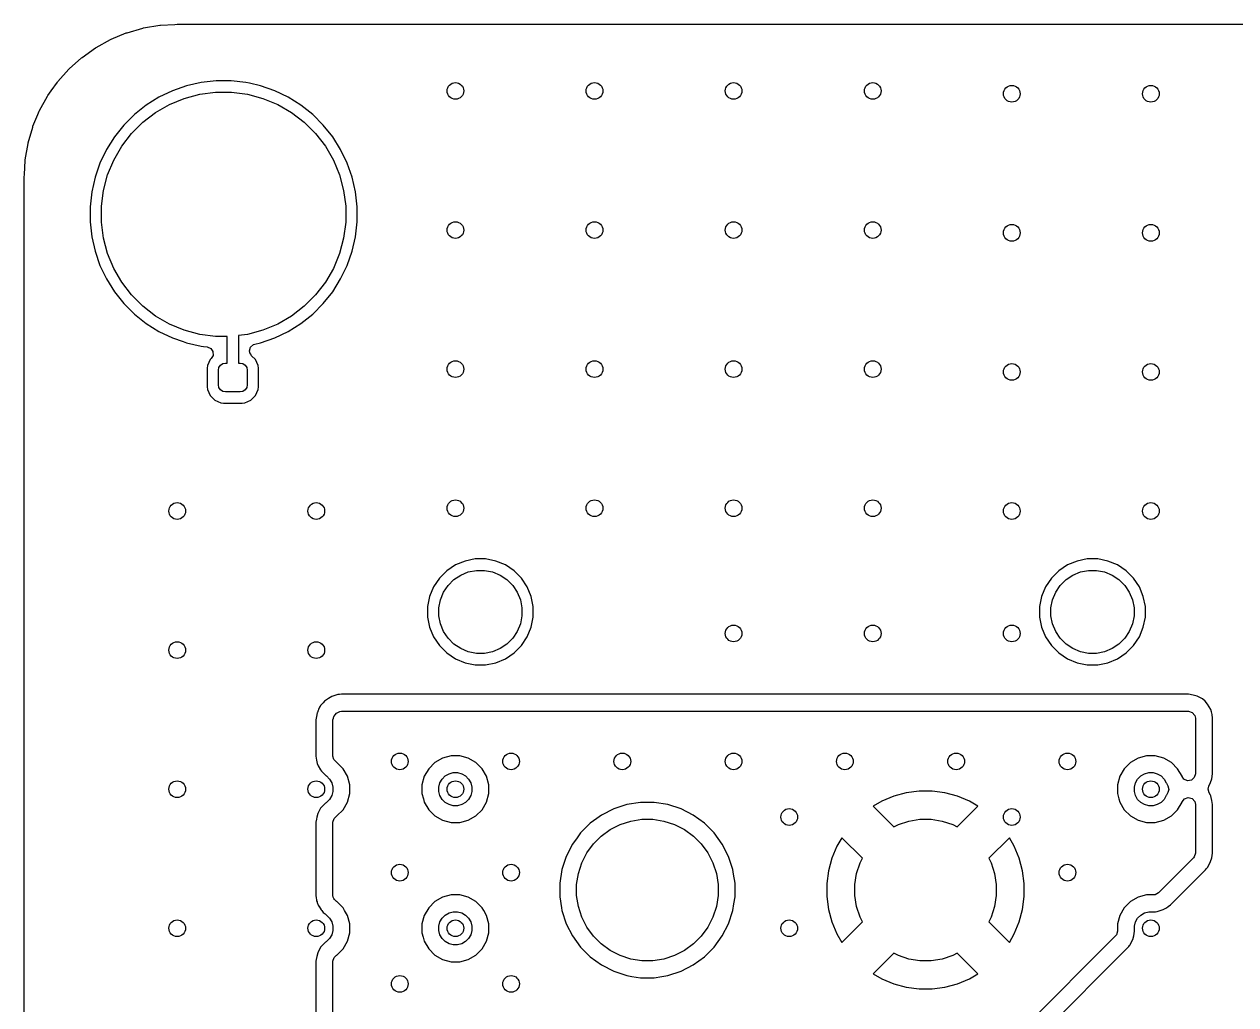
# Model space of a CAD drawing. Extents: x 2.65 to 6.49, y -4.64 to -1.62.
# Drawn here: x 2.648 to 3.505, y -2.318 to -1.624 of the extents above; entities that cross this region are included whole.
import ezdxf

# ---------------------------------------------------------------- set-up
doc = ezdxf.new("R2010")
doc.units = 0
doc.header["$MEASUREMENT"] = 0
doc.layers.add('BLACK', color=7, linetype='CONTINUOUS')

msp = doc.modelspace()

# ---------------------------------------------------------------- linework, layer by layer
at = {"layer": 'BLACK', "linetype": 'CONTINUOUS'}
for p, q in [((2.72042, -1.63003), (2.73155, -1.62683)), ((2.73155, -1.62683), (2.73209, -1.6267)), ((2.73209, -1.6267), (2.74352, -1.62476)), ((2.74352, -1.62476), (2.74406, -1.6247)), ((2.74406, -1.6247), (2.75431, -1.62412)), ((2.75431, -1.62412), (2.75577, -1.62404)), ((2.75577, -1.62404), (2.75604, -1.62404)), ((2.75604, -1.62404), (2.75764, -1.62404)), ((2.75764, -1.62404), (6.37621, -1.62404)), ((2.69855, -1.64049), (2.7087, -1.63489)), ((2.7087, -1.63489), (2.70919, -1.63465)), ((2.70919, -1.63465), (2.7199, -1.63021)), ((2.7199, -1.63021), (2.72042, -1.63003)), ((2.68864, -1.64749), (2.69809, -1.64079)), ((2.69809, -1.64079), (2.69855, -1.64049)), ((2.67957, -1.65556), (2.68821, -1.64783)), ((2.68821, -1.64783), (2.68864, -1.64749)), ((2.67146, -1.66459), (2.67918, -1.65594)), ((2.67918, -1.65594), (2.67957, -1.65556)), ((2.66441, -1.67447), (2.66681, -1.67108)), ((2.66681, -1.67108), (2.67112, -1.66502)), ((2.67112, -1.66502), (2.67146, -1.66459)), ((2.75249, -1.67108), (2.74292, -1.67569)), ((2.76251, -1.66758), (2.75249, -1.67108)), ((2.77286, -1.66521), (2.76251, -1.66758)), ((2.76251, -1.66758), (2.76251, -1.66758)), ((2.7834, -1.66402), (2.77286, -1.66521)), ((2.77286, -1.66521), (2.77286, -1.66521)), ((2.79402, -1.66402), (2.7834, -1.66402)), ((2.7834, -1.66402), (2.7834, -1.66402)), ((2.80457, -1.66521), (2.79402, -1.66402)), ((2.79402, -1.66402), (2.79402, -1.66402)), ((2.80715, -1.6658), (2.80457, -1.66521)), ((2.80457, -1.66521), (2.80457, -1.66521)), ((2.80457, -1.66521), (2.80457, -1.66521)), ((2.81492, -1.66758), (2.80715, -1.6658)), ((2.82494, -1.67108), (2.81492, -1.66758)), ((2.81492, -1.66758), (2.81492, -1.66758)), ((2.8345, -1.67569), (2.82494, -1.67108)), ((2.65851, -1.68508), (2.66412, -1.67493)), ((2.66412, -1.67493), (2.66441, -1.67447)), ((2.74292, -1.67569), (2.73394, -1.68133)), ((2.7504, -1.68085), (2.76087, -1.67651)), ((2.76087, -1.67651), (2.77181, -1.67358)), ((2.77181, -1.67358), (2.78305, -1.6721)), ((2.78305, -1.6721), (2.79438, -1.6721)), ((2.79438, -1.6721), (2.80561, -1.67358)), ((2.80561, -1.67358), (2.81655, -1.67651)), ((2.81655, -1.67651), (2.82702, -1.68085)), ((2.84349, -1.68133), (2.8345, -1.67569)), ((2.8345, -1.67569), (2.8345, -1.67569)), ((2.65384, -1.69628), (2.65729, -1.68795)), ((2.65729, -1.68795), (2.65827, -1.68557)), ((2.65827, -1.68557), (2.65851, -1.68508)), ((2.72564, -1.68795), (2.71813, -1.69546)), ((2.73394, -1.68133), (2.72564, -1.68795)), ((2.7316, -1.69341), (2.74059, -1.68652)), ((2.74059, -1.68652), (2.7504, -1.68085)), ((2.82702, -1.68085), (2.83683, -1.68652)), ((2.83683, -1.68652), (2.84582, -1.69341)), ((2.85179, -1.68795), (2.84349, -1.68133)), ((2.85929, -1.69546), (2.85179, -1.68795)), ((2.65045, -1.70793), (2.65366, -1.69679)), ((2.65366, -1.69679), (2.65384, -1.69628)), ((2.71813, -1.69546), (2.71151, -1.70376)), ((2.72359, -1.70142), (2.7316, -1.69341)), ((2.84582, -1.69341), (2.85383, -1.70142)), ((2.86591, -1.70376), (2.85929, -1.69546)), ((2.71151, -1.70376), (2.70587, -1.71275)), ((2.71669, -1.71041), (2.72359, -1.70142)), ((2.85383, -1.70142), (2.86073, -1.71041)), ((2.87156, -1.71275), (2.86591, -1.70376)), ((2.64838, -1.71989), (2.65033, -1.70847)), ((2.65033, -1.70847), (2.65045, -1.70793)), ((2.70587, -1.71275), (2.70126, -1.72231)), ((2.71103, -1.72022), (2.71669, -1.71041)), ((2.86073, -1.71041), (2.86639, -1.72022)), ((2.87616, -1.72231), (2.87156, -1.71275)), ((2.64777, -1.73032), (2.64832, -1.72044)), ((2.64832, -1.72044), (2.64838, -1.71989)), ((2.70126, -1.72231), (2.69775, -1.73233)), ((2.70669, -1.73069), (2.71103, -1.72022)), ((2.86639, -1.72022), (2.87073, -1.73069)), ((2.87967, -1.73233), (2.87616, -1.72231)), ((2.64767, -1.73215), (2.64777, -1.73032)), ((2.70376, -1.74163), (2.70669, -1.73069)), ((2.87073, -1.73069), (2.87366, -1.74163)), ((2.64766, -1.73242), (2.64767, -1.73215)), ((2.64766, -1.75322), (2.64766, -1.73242)), ((2.69775, -1.73233), (2.69539, -1.74268)), ((2.69775, -1.73233), (2.69775, -1.73233)), ((2.88203, -1.74268), (2.87967, -1.73233)), ((2.69539, -1.74268), (2.6942, -1.75322)), ((2.69539, -1.74268), (2.69539, -1.74268)), ((2.70228, -1.75287), (2.70376, -1.74163)), ((2.87366, -1.74163), (2.87514, -1.75287)), ((2.88322, -1.75322), (2.88203, -1.74268)), ((2.64766, -1.94489), (2.64766, -1.75322)), ((2.6942, -1.75322), (2.6942, -1.76384)), ((2.70228, -1.7642), (2.70228, -1.75287)), ((2.87514, -1.75287), (2.87514, -1.7642)), ((2.88322, -1.75323), (2.88322, -1.75322)), ((2.88322, -1.76384), (2.88322, -1.75323)), ((2.6942, -1.76384), (2.69539, -1.77439)), ((2.70376, -1.77543), (2.70228, -1.7642)), ((2.87514, -1.7642), (2.87366, -1.77543)), ((2.88203, -1.77439), (2.88322, -1.76384)), ((2.69539, -1.77439), (2.69539, -1.77439)), ((2.69539, -1.77439), (2.69775, -1.78474)), ((2.87967, -1.78474), (2.88203, -1.77439)), ((2.70669, -1.78637), (2.70376, -1.77543)), ((2.87366, -1.77543), (2.87073, -1.78637)), ((2.69775, -1.78474), (2.69775, -1.78474)), ((2.69775, -1.78474), (2.70126, -1.79476)), ((2.71103, -1.79684), (2.70669, -1.78637)), ((2.87073, -1.78637), (2.86639, -1.79684)), ((2.87616, -1.79476), (2.87967, -1.78474)), ((2.70126, -1.79476), (2.70587, -1.80432)), ((2.71669, -1.80665), (2.71103, -1.79684)), ((2.86639, -1.79684), (2.86073, -1.80665)), ((2.87156, -1.80432), (2.87616, -1.79476)), ((2.70587, -1.80432), (2.70587, -1.80432)), ((2.70587, -1.80432), (2.71151, -1.81331)), ((2.72359, -1.81564), (2.71669, -1.80665)), ((2.86073, -1.80665), (2.85383, -1.81564)), ((2.86591, -1.81331), (2.87156, -1.80432)), ((2.71151, -1.81331), (2.71813, -1.82161)), ((2.7316, -1.82365), (2.72359, -1.81564)), ((2.85383, -1.81564), (2.84582, -1.82365)), ((2.85929, -1.82161), (2.86591, -1.81331)), ((2.71813, -1.82161), (2.72564, -1.82911)), ((2.74059, -1.83055), (2.7316, -1.82365)), ((2.84582, -1.82365), (2.83683, -1.83055)), ((2.85179, -1.82911), (2.85929, -1.82161)), ((2.72564, -1.82911), (2.73394, -1.83573)), ((2.7504, -1.83621), (2.74059, -1.83055)), ((2.83683, -1.83055), (2.82702, -1.83621)), ((2.84349, -1.83573), (2.85179, -1.82911)), ((2.73394, -1.83573), (2.74292, -1.84138)), ((2.74292, -1.84138), (2.75249, -1.84598)), ((2.76087, -1.84055), (2.7504, -1.83621)), ((2.77181, -1.84348), (2.76087, -1.84055)), ((2.81655, -1.84055), (2.80561, -1.84348)), ((2.82702, -1.83621), (2.81655, -1.84055)), ((2.82494, -1.84598), (2.8345, -1.84138)), ((2.8345, -1.84138), (2.84349, -1.83573)), ((2.75249, -1.84598), (2.76001, -1.84862)), ((2.76001, -1.84862), (2.76251, -1.84949)), ((2.76251, -1.84949), (2.76251, -1.84949)), ((2.76251, -1.84949), (2.76251, -1.84949)), ((2.76251, -1.84949), (2.76251, -1.84949)), ((2.76251, -1.84949), (2.77286, -1.85185)), ((2.78305, -1.84496), (2.77181, -1.84348)), ((2.79134, -1.84496), (2.78305, -1.84496)), ((2.79134, -1.86378), (2.79134, -1.84496)), ((2.80561, -1.84348), (2.79921, -1.84432)), ((2.79921, -1.84432), (2.79921, -1.86378)), ((2.80788, -1.85253), (2.80996, -1.85072)), ((2.80996, -1.85072), (2.8109, -1.85041)), ((2.8109, -1.85041), (2.81492, -1.84949)), ((2.81492, -1.84949), (2.82494, -1.84598)), ((2.77286, -1.85185), (2.77456, -1.85204)), ((2.77456, -1.85204), (2.77711, -1.85233)), ((2.77711, -1.85233), (2.77965, -1.8534)), ((2.77965, -1.8534), (2.78121, -1.85566)), ((2.78129, -1.85841), (2.78002, -1.86063)), ((2.78121, -1.85566), (2.78129, -1.85841)), ((2.80711, -1.85517), (2.80788, -1.85253)), ((2.80711, -1.85519), (2.80711, -1.85517)), ((2.80722, -1.85622), (2.80711, -1.85519)), ((2.80727, -1.85632), (2.80722, -1.85622)), ((2.8073, -1.85656), (2.80727, -1.85632)), ((2.80796, -1.85758), (2.8073, -1.85656)), ((2.80854, -1.85864), (2.80796, -1.85758)), ((2.81122, -1.86132), (2.80854, -1.85864)), ((2.7774, -1.86548), (2.77715, -1.86737)), ((2.77715, -1.86737), (2.77715, -1.88066)), ((2.77933, -1.86132), (2.7774, -1.86548)), ((2.7774, -1.86548), (2.7774, -1.86548)), ((2.78002, -1.86063), (2.77933, -1.86132)), ((2.78504, -1.8689), (2.78543, -1.86694)), ((2.78543, -1.86694), (2.78654, -1.86528)), ((2.78654, -1.86528), (2.7882, -1.86417)), ((2.7882, -1.86417), (2.79016, -1.86378)), ((2.79016, -1.86378), (2.79134, -1.86378)), ((2.79921, -1.86378), (2.80039, -1.86378)), ((2.80039, -1.86378), (2.80235, -1.86417)), ((2.80235, -1.86417), (2.80401, -1.86528)), ((2.80401, -1.86528), (2.80512, -1.86694)), ((2.80512, -1.86694), (2.80551, -1.8689)), ((2.81316, -1.86548), (2.81122, -1.86132)), ((2.81341, -1.86737), (2.81316, -1.86548)), ((2.81341, -1.88066), (2.81341, -1.86737)), ((2.78504, -1.87913), (2.78504, -1.8689)), ((2.80551, -1.8689), (2.80551, -1.87913)), ((2.77715, -1.88066), (2.7774, -1.88255)), ((2.7774, -1.88255), (2.7774, -1.88255)), ((2.7774, -1.88255), (2.77933, -1.88671)), ((2.78543, -1.88109), (2.78504, -1.87913)), ((2.78654, -1.88275), (2.78543, -1.88109)), ((2.7882, -1.88386), (2.78654, -1.88275)), ((2.79016, -1.88425), (2.7882, -1.88386)), ((2.80039, -1.88425), (2.79016, -1.88425)), ((2.80235, -1.88386), (2.80039, -1.88425)), ((2.80401, -1.88275), (2.80235, -1.88386)), ((2.80512, -1.88109), (2.80401, -1.88275)), ((2.80551, -1.87913), (2.80512, -1.88109)), ((2.81122, -1.88671), (2.81316, -1.88255)), ((2.81316, -1.88255), (2.81341, -1.88066)), ((2.77933, -1.88671), (2.78258, -1.88996)), ((2.78258, -1.88996), (2.78674, -1.8919)), ((2.78674, -1.8919), (2.78674, -1.8919)), ((2.78674, -1.8919), (2.78863, -1.89215)), ((2.78863, -1.89215), (2.78863, -1.89215)), ((2.78863, -1.89215), (2.80192, -1.89215)), ((2.80192, -1.89215), (2.80381, -1.8919)), ((2.80381, -1.8919), (2.80797, -1.88996)), ((2.80797, -1.88996), (2.81122, -1.88671)), ((2.64766, -2.03618), (2.64766, -1.94489)), ((2.95956, -2.00388), (2.95275, -2.0067)), ((2.96679, -2.00244), (2.95956, -2.00388)), ((2.95956, -2.00388), (2.95956, -2.00388)), ((2.97416, -2.00244), (2.96679, -2.00244)), ((2.96679, -2.00244), (2.96679, -2.00244)), ((2.98139, -2.00388), (2.97416, -2.00244)), ((2.97416, -2.00244), (2.97416, -2.00244)), ((2.9882, -2.0067), (2.98139, -2.00388)), ((2.98139, -2.00388), (2.98139, -2.00388)), ((3.39263, -2.00388), (3.38582, -2.0067)), ((3.39986, -2.00244), (3.39263, -2.00388)), ((3.39263, -2.00388), (3.39263, -2.00388)), ((3.40723, -2.00244), (3.39986, -2.00244)), ((3.39986, -2.00244), (3.39986, -2.00244)), ((3.41446, -2.00388), (3.40723, -2.00244)), ((3.40723, -2.00244), (3.40723, -2.00244)), ((3.42127, -2.0067), (3.41446, -2.00388)), ((3.41446, -2.00388), (3.41446, -2.00388)), ((2.94662, -2.0108), (2.94141, -2.01601)), ((2.95275, -2.0067), (2.94662, -2.0108)), ((2.94662, -2.0108), (2.94662, -2.0108)), ((2.95174, -2.01704), (2.95655, -2.01382)), ((2.95275, -2.0067), (2.95275, -2.0067)), ((2.95655, -2.01382), (2.9619, -2.01161)), ((2.9619, -2.01161), (2.96758, -2.01048)), ((2.96758, -2.01048), (2.97337, -2.01048)), ((2.97337, -2.01048), (2.97904, -2.01161)), ((2.97904, -2.01161), (2.98439, -2.01382)), ((2.98439, -2.01382), (2.9892, -2.01704)), ((2.99433, -2.0108), (2.9882, -2.0067)), ((2.9882, -2.0067), (2.9882, -2.0067)), ((2.99954, -2.01601), (2.99433, -2.0108)), ((2.99433, -2.0108), (2.99433, -2.0108)), ((3.37969, -2.0108), (3.37448, -2.01601)), ((3.38582, -2.0067), (3.37969, -2.0108)), ((3.37969, -2.0108), (3.37969, -2.0108)), ((3.38481, -2.01704), (3.38962, -2.01382)), ((3.38582, -2.0067), (3.38582, -2.0067)), ((3.38962, -2.01382), (3.39497, -2.01161)), ((3.39497, -2.01161), (3.40065, -2.01048)), ((3.40065, -2.01048), (3.40644, -2.01048)), ((3.40644, -2.01048), (3.41211, -2.01161)), ((3.41211, -2.01161), (3.41746, -2.01382)), ((3.41746, -2.01382), (3.42228, -2.01704)), ((3.4274, -2.0108), (3.42127, -2.0067)), ((3.42127, -2.0067), (3.42127, -2.0067)), ((3.43261, -2.01601), (3.4274, -2.0108)), ((3.4274, -2.0108), (3.4274, -2.0108)), ((2.93731, -2.02214), (2.93449, -2.02895)), ((2.94141, -2.01601), (2.93731, -2.02214)), ((2.93731, -2.02214), (2.93731, -2.02214)), ((2.94141, -2.01601), (2.94141, -2.01601)), ((2.94443, -2.02594), (2.94765, -2.02113)), ((2.94765, -2.02113), (2.95174, -2.01704)), ((2.9892, -2.01704), (2.9933, -2.02113)), ((2.9933, -2.02113), (2.99651, -2.02594)), ((3.00363, -2.02214), (2.99954, -2.01601)), ((2.99954, -2.01601), (2.99954, -2.01601)), ((3.00646, -2.02895), (3.00363, -2.02214)), ((3.00363, -2.02214), (3.00363, -2.02214)), ((3.00363, -2.02214), (3.00363, -2.02214)), ((3.37038, -2.02214), (3.36756, -2.02895)), ((3.37448, -2.01601), (3.37038, -2.02214)), ((3.37038, -2.02214), (3.37038, -2.02214)), ((3.37448, -2.01601), (3.37448, -2.01601)), ((3.3775, -2.02594), (3.38072, -2.02113)), ((3.38072, -2.02113), (3.38481, -2.01704)), ((3.42228, -2.01704), (3.42637, -2.02113)), ((3.42637, -2.02113), (3.42958, -2.02594)), ((3.43671, -2.02214), (3.43261, -2.01601)), ((3.43261, -2.01601), (3.43261, -2.01601)), ((3.43953, -2.02895), (3.43671, -2.02214)), ((3.43671, -2.02214), (3.43671, -2.02214)), ((3.43671, -2.02214), (3.43671, -2.02214)), ((2.93449, -2.02895), (2.93305, -2.03618)), ((2.93449, -2.02895), (2.93449, -2.02895)), ((2.94109, -2.03697), (2.94222, -2.03129)), ((2.94222, -2.03129), (2.94443, -2.02594)), ((2.99651, -2.02594), (2.99873, -2.03129)), ((2.99873, -2.03129), (2.99986, -2.03697)), ((3.00789, -2.03618), (3.00646, -2.02895)), ((3.36756, -2.02895), (3.36612, -2.03618)), ((3.36756, -2.02895), (3.36756, -2.02895)), ((3.37416, -2.03697), (3.37529, -2.03129)), ((3.37529, -2.03129), (3.3775, -2.02594)), ((3.42958, -2.02594), (3.4318, -2.03129)), ((3.4318, -2.03129), (3.43293, -2.03697)), ((3.44096, -2.03618), (3.43953, -2.02895)), ((2.64766, -2.08269), (2.64766, -2.03618)), ((2.93305, -2.03618), (2.93305, -2.04355)), ((2.94109, -2.04276), (2.94109, -2.03697)), ((2.99986, -2.03697), (2.99986, -2.04276)), ((3.00789, -2.04355), (3.00789, -2.03618)), ((3.00789, -2.03618), (3.00789, -2.03618)), ((3.36612, -2.03618), (3.36612, -2.04355)), ((3.37416, -2.04276), (3.37416, -2.03697)), ((3.43293, -2.03697), (3.43293, -2.04276)), ((3.44096, -2.04355), (3.44096, -2.03618)), ((3.44096, -2.03618), (3.44096, -2.03618)), ((2.93305, -2.04355), (2.93449, -2.05078)), ((2.94222, -2.04843), (2.94109, -2.04276)), ((2.94443, -2.05378), (2.94222, -2.04843)), ((2.99873, -2.04843), (2.99651, -2.05378)), ((2.99986, -2.04276), (2.99873, -2.04843)), ((3.00646, -2.05078), (3.00789, -2.04355)), ((3.36612, -2.04355), (3.36756, -2.05078)), ((3.37529, -2.04843), (3.37416, -2.04276)), ((3.3775, -2.05378), (3.37529, -2.04843)), ((3.4318, -2.04843), (3.42958, -2.05378)), ((3.43293, -2.04276), (3.4318, -2.04843)), ((3.43953, -2.05078), (3.44096, -2.04355)), ((2.93449, -2.05078), (2.93449, -2.05078)), ((2.93449, -2.05078), (2.93731, -2.05759)), ((2.94765, -2.05859), (2.94443, -2.05378)), ((2.99651, -2.05378), (2.9933, -2.05859)), ((3.00363, -2.05759), (3.00646, -2.05078)), ((3.36756, -2.05078), (3.36756, -2.05078)), ((3.36756, -2.05078), (3.37038, -2.05759)), ((3.38072, -2.05859), (3.3775, -2.05378)), ((3.42958, -2.05378), (3.42637, -2.05859)), ((3.43671, -2.05759), (3.43953, -2.05078)), ((2.93731, -2.05759), (2.93731, -2.05759)), ((2.93731, -2.05759), (2.94141, -2.06372)), ((2.94141, -2.06372), (2.94141, -2.06372)), ((2.94141, -2.06372), (2.94662, -2.06893)), ((2.95174, -2.06269), (2.94765, -2.05859)), ((2.95655, -2.0659), (2.95174, -2.06269)), ((2.9619, -2.06812), (2.95655, -2.0659)), ((2.98439, -2.0659), (2.97904, -2.06812)), ((2.9892, -2.06269), (2.98439, -2.0659)), ((2.9933, -2.05859), (2.9892, -2.06269)), ((2.99433, -2.06893), (2.99954, -2.06372)), ((2.99954, -2.06372), (3.00363, -2.05759)), ((3.37038, -2.05759), (3.37038, -2.05759)), ((3.37038, -2.05759), (3.37448, -2.06372)), ((3.37448, -2.06372), (3.37448, -2.06372)), ((3.37448, -2.06372), (3.37969, -2.06893)), ((3.38481, -2.06269), (3.38072, -2.05859)), ((3.38962, -2.0659), (3.38481, -2.06269)), ((3.39497, -2.06812), (3.38962, -2.0659)), ((3.41746, -2.0659), (3.41211, -2.06812)), ((3.42228, -2.06269), (3.41746, -2.0659)), ((3.42637, -2.05859), (3.42228, -2.06269)), ((3.4274, -2.06893), (3.43261, -2.06372)), ((3.43261, -2.06372), (3.43671, -2.05759)), ((2.94662, -2.06893), (2.94662, -2.06893)), ((2.94662, -2.06893), (2.95275, -2.07302)), ((2.95275, -2.07302), (2.95275, -2.07302)), ((2.95275, -2.07302), (2.95275, -2.07302)), ((2.95275, -2.07302), (2.95956, -2.07585)), ((2.96758, -2.06925), (2.9619, -2.06812)), ((2.97337, -2.06925), (2.96758, -2.06925)), ((2.97904, -2.06812), (2.97337, -2.06925)), ((2.98139, -2.07585), (2.9882, -2.07302)), ((2.9882, -2.07302), (2.99433, -2.06893)), ((3.37969, -2.06893), (3.37969, -2.06893)), ((3.37969, -2.06893), (3.38582, -2.07302)), ((3.38582, -2.07302), (3.38582, -2.07302)), ((3.38582, -2.07302), (3.38582, -2.07302)), ((3.38582, -2.07302), (3.39263, -2.07585)), ((3.40065, -2.06925), (3.39497, -2.06812)), ((3.40644, -2.06925), (3.40065, -2.06925)), ((3.41211, -2.06812), (3.40644, -2.06925)), ((3.41446, -2.07585), (3.42127, -2.07302)), ((3.42127, -2.07302), (3.4274, -2.06893)), ((2.64766, -2.96767), (2.64766, -2.08269)), ((2.95956, -2.07585), (2.96679, -2.07728)), ((2.96679, -2.07728), (2.96679, -2.07728)), ((2.96679, -2.07728), (2.96679, -2.07728)), ((2.96679, -2.07728), (2.97416, -2.07728)), ((2.97416, -2.07728), (2.98139, -2.07585)), ((2.97416, -2.07728), (2.97416, -2.07728)), ((3.39263, -2.07585), (3.39986, -2.07728)), ((3.39986, -2.07728), (3.39986, -2.07728)), ((3.39986, -2.07728), (3.39986, -2.07728)), ((3.39986, -2.07728), (3.40723, -2.07728)), ((3.40723, -2.07728), (3.41446, -2.07585)), ((3.40723, -2.07728), (3.40723, -2.07728)), ((2.8653, -2.09979), (2.86288, -2.10111)), ((2.8695, -2.09842), (2.8653, -2.09979)), ((2.8653, -2.09979), (2.8653, -2.09979)), ((2.86978, -2.09839), (2.8695, -2.09842)), ((2.8695, -2.09842), (2.8695, -2.09842)), ((2.87081, -2.09828), (2.86978, -2.09839)), ((2.87082, -2.09828), (2.87081, -2.09828)), ((2.87081, -2.09828), (2.87081, -2.09828)), ((2.8721, -2.09821), (2.87082, -2.09828)), ((2.87082, -2.09828), (2.87082, -2.09828)), ((2.87082, -2.09828), (2.87082, -2.09828)), ((3.4715, -2.09821), (2.8721, -2.09821)), ((2.8721, -2.09821), (2.8721, -2.09821)), ((3.47488, -2.0987), (3.4715, -2.09821)), ((3.47752, -2.09947), (3.47488, -2.0987)), ((3.47488, -2.0987), (3.47488, -2.0987)), ((3.48146, -2.10147), (3.47752, -2.09947)), ((3.47752, -2.09947), (3.47752, -2.09947)), ((3.47752, -2.09947), (3.47752, -2.09947)), ((2.8567, -2.10723), (2.85595, -2.109)), ((2.85711, -2.10664), (2.8567, -2.10723)), ((2.8567, -2.10723), (2.8567, -2.10723)), ((2.85725, -2.10642), (2.85711, -2.10664)), ((2.85738, -2.10622), (2.85725, -2.10643)), ((2.85725, -2.10643), (2.85725, -2.10642)), ((2.85755, -2.10601), (2.85738, -2.10622)), ((2.85799, -2.10546), (2.85755, -2.10601)), ((2.85821, -2.1052), (2.85799, -2.10546)), ((2.85799, -2.10546), (2.85799, -2.10546)), ((2.8583, -2.1051), (2.85821, -2.1052)), ((2.85907, -2.10424), (2.8583, -2.10509)), ((2.8583, -2.10509), (2.8583, -2.1051)), ((2.86014, -2.10316), (2.85907, -2.10424)), ((2.85907, -2.10424), (2.85907, -2.10424)), ((2.86288, -2.10111), (2.86014, -2.10316)), ((2.86014, -2.10316), (2.86014, -2.10316)), ((3.48322, -2.10313), (3.48146, -2.10147)), ((3.48146, -2.10147), (3.48146, -2.10147)), ((3.48146, -2.10147), (3.48146, -2.10147)), ((3.48323, -2.10313), (3.48322, -2.10313)), ((3.48503, -2.10521), (3.48323, -2.10313)), ((3.48323, -2.10313), (3.48323, -2.10313)), ((3.48726, -2.10903), (3.48503, -2.10521)), ((2.8546, -2.11281), (2.85411, -2.1162)), ((2.85411, -2.1162), (2.85411, -2.14206)), ((2.85477, -2.11223), (2.8546, -2.11281)), ((2.8546, -2.11281), (2.8546, -2.11281)), ((2.85486, -2.11189), (2.85477, -2.11223)), ((2.85499, -2.1113), (2.85486, -2.11189)), ((2.85507, -2.1111), (2.85499, -2.1113)), ((2.85541, -2.11029), (2.85507, -2.1111)), ((2.85507, -2.1111), (2.85507, -2.1111)), ((2.85538, -2.11016), (2.85535, -2.11027)), ((2.85535, -2.11027), (2.85541, -2.11029)), ((2.85589, -2.10916), (2.85538, -2.11016)), ((2.85595, -2.109), (2.85589, -2.10916)), ((2.85595, -2.109), (2.85595, -2.109)), ((2.86614, -2.1162), (2.86648, -2.11504)), ((2.86614, -2.14206), (2.86614, -2.1162)), ((2.86648, -2.11504), (2.86674, -2.11386)), ((2.86674, -2.11386), (2.86689, -2.11366)), ((2.86689, -2.11366), (2.86692, -2.11356)), ((2.86692, -2.11356), (2.86757, -2.11274)), ((2.86757, -2.11274), (2.86865, -2.11167)), ((2.86865, -2.11167), (2.87106, -2.11035)), ((2.87106, -2.11035), (2.8721, -2.11024)), ((2.8721, -2.11024), (3.4715, -2.11024)), ((3.4715, -2.11024), (3.47414, -2.11101)), ((3.47414, -2.11101), (3.47594, -2.11309)), ((3.47594, -2.11309), (3.47638, -2.11512)), ((3.47638, -2.11512), (3.47638, -2.15454)), ((3.48769, -2.11053), (3.48726, -2.10903)), ((3.48813, -2.11256), (3.48769, -2.11053)), ((3.48841, -2.11512), (3.48813, -2.11256)), ((3.48841, -2.15454), (3.48841, -2.11512)), ((2.85411, -2.14206), (2.85445, -2.14489)), ((2.86668, -2.14429), (2.86614, -2.14206)), ((2.94964, -2.14171), (2.94363, -2.14332)), ((2.95587, -2.14171), (2.94964, -2.14171)), ((2.96188, -2.14332), (2.95587, -2.14171)), ((3.44177, -2.14171), (3.43576, -2.14332)), ((3.44799, -2.14171), (3.44177, -2.14171)), ((3.45401, -2.14332), (3.44799, -2.14171)), ((2.85445, -2.14489), (2.855, -2.14713)), ((2.855, -2.14713), (2.85557, -2.14889)), ((2.85557, -2.14889), (2.85557, -2.14889)), ((2.85557, -2.14889), (2.85741, -2.15172)), ((2.85741, -2.15172), (2.85798, -2.15259)), ((2.86858, -2.14628), (2.86668, -2.14429)), ((2.86885, -2.14644), (2.86858, -2.14628)), ((2.87325, -2.15084), (2.86885, -2.14644)), ((2.87636, -2.15623), (2.87325, -2.15084)), ((2.87325, -2.15084), (2.87325, -2.15084)), ((2.93384, -2.15084), (2.93073, -2.15623)), ((2.93824, -2.14644), (2.93384, -2.15084)), ((2.93384, -2.15084), (2.93384, -2.15084)), ((2.94363, -2.14332), (2.93824, -2.14644)), ((2.93824, -2.14644), (2.93824, -2.14644)), ((2.94363, -2.14332), (2.94363, -2.14332)), ((2.96727, -2.14644), (2.96188, -2.14332)), ((2.96188, -2.14332), (2.96188, -2.14332)), ((2.96188, -2.14332), (2.96188, -2.14332)), ((2.97167, -2.15084), (2.96727, -2.14644)), ((2.96727, -2.14644), (2.96727, -2.14644)), ((2.97479, -2.15623), (2.97167, -2.15084)), ((2.97167, -2.15084), (2.97167, -2.15084)), ((3.42596, -2.15084), (3.42285, -2.15623)), ((3.43037, -2.14644), (3.42596, -2.15084)), ((3.42596, -2.15084), (3.42596, -2.15084)), ((3.43576, -2.14332), (3.43037, -2.14644)), ((3.43037, -2.14644), (3.43037, -2.14644)), ((3.43576, -2.14332), (3.43576, -2.14332)), ((3.4594, -2.14644), (3.45401, -2.14332)), ((3.45401, -2.14332), (3.45401, -2.14332)), ((3.45401, -2.14332), (3.45401, -2.14332)), ((3.4638, -2.15084), (3.4594, -2.14644)), ((3.4594, -2.14644), (3.4594, -2.14644)), ((3.46691, -2.15623), (3.4638, -2.15084)), ((3.4638, -2.15084), (3.4638, -2.15084)), ((2.85798, -2.15259), (2.85988, -2.15458)), ((2.85988, -2.15458), (2.86005, -2.15472)), ((2.86005, -2.15472), (2.86015, -2.1548)), ((2.86015, -2.1548), (2.86058, -2.15518)), ((2.86058, -2.15518), (2.8612, -2.1558)), ((2.8612, -2.1558), (2.86152, -2.15598)), ((2.86152, -2.15598), (2.8637, -2.15816)), ((2.8637, -2.15816), (2.86524, -2.16083)), ((2.87797, -2.16224), (2.87636, -2.15623)), ((2.87636, -2.15623), (2.87636, -2.15623)), ((2.93073, -2.15623), (2.92911, -2.16224)), ((2.93073, -2.15623), (2.93073, -2.15623)), ((2.94184, -2.16083), (2.94339, -2.15816)), ((2.94339, -2.15816), (2.94557, -2.15598)), ((2.94557, -2.15598), (2.94824, -2.15444)), ((2.94824, -2.15444), (2.95121, -2.15364)), ((2.95121, -2.15364), (2.9543, -2.15364)), ((2.9543, -2.15364), (2.95728, -2.15444)), ((2.95728, -2.15444), (2.95995, -2.15598)), ((2.95995, -2.15598), (2.96213, -2.15816)), ((2.96213, -2.15816), (2.96367, -2.16083)), ((2.9764, -2.16224), (2.97479, -2.15623)), ((2.97479, -2.15623), (2.97479, -2.15623)), ((3.42285, -2.15623), (3.42124, -2.16224)), ((3.42285, -2.15623), (3.42285, -2.15623)), ((3.43397, -2.16083), (3.43551, -2.15816)), ((3.43551, -2.15816), (3.43769, -2.15598)), ((3.43769, -2.15598), (3.44036, -2.15444)), ((3.44036, -2.15444), (3.44334, -2.15364)), ((3.44334, -2.15364), (3.44642, -2.15364)), ((3.44642, -2.15364), (3.4494, -2.15444)), ((3.4494, -2.15444), (3.45207, -2.15598)), ((3.45207, -2.15598), (3.45425, -2.15816)), ((3.45425, -2.15816), (3.45579, -2.16083)), ((3.46699, -2.15641), (3.46691, -2.15623)), ((3.4683, -2.15823), (3.46699, -2.15641)), ((3.4708, -2.15937), (3.4683, -2.15823)), ((3.47352, -2.15898), (3.4708, -2.15937)), ((3.4756, -2.15718), (3.47352, -2.15898)), ((3.47638, -2.15454), (3.4756, -2.15718)), ((3.48714, -2.16057), (3.48792, -2.15793)), ((3.48792, -2.15793), (3.48841, -2.15454)), ((2.86524, -2.16083), (2.86604, -2.16381)), ((2.86604, -2.1669), (2.86524, -2.16987)), ((2.86604, -2.16381), (2.86604, -2.1669)), ((2.87636, -2.17448), (2.87797, -2.16847)), ((2.87797, -2.16847), (2.87797, -2.16224)), ((2.92911, -2.16224), (2.92911, -2.16847)), ((2.92911, -2.16847), (2.9301, -2.17216)), ((2.94105, -2.16381), (2.94184, -2.16083)), ((2.94105, -2.1669), (2.94105, -2.16381)), ((2.94184, -2.16987), (2.94105, -2.1669)), ((2.96367, -2.16083), (2.96447, -2.16381)), ((2.96447, -2.1669), (2.96367, -2.16987)), ((2.96447, -2.16381), (2.96447, -2.1669)), ((2.97479, -2.17448), (2.9764, -2.16847)), ((2.9764, -2.16847), (2.9764, -2.16224)), ((3.27177, -2.16803), (3.26292, -2.1704)), ((3.28085, -2.16683), (3.27177, -2.16803)), ((3.29001, -2.16683), (3.28085, -2.16683)), ((3.2991, -2.16803), (3.29001, -2.16683)), ((3.30794, -2.1704), (3.2991, -2.16803)), ((3.42124, -2.16224), (3.42124, -2.16847)), ((3.42124, -2.16847), (3.42223, -2.17216)), ((3.43317, -2.16381), (3.43397, -2.16083)), ((3.43317, -2.1669), (3.43317, -2.16381)), ((3.43397, -2.16987), (3.43317, -2.1669)), ((3.45579, -2.16083), (3.45589, -2.16119)), ((3.45589, -2.16119), (3.45688, -2.16291)), ((3.45688, -2.1678), (3.45589, -2.16952)), ((3.45688, -2.16291), (3.45753, -2.16559)), ((3.45753, -2.16559), (3.45688, -2.1678)), ((3.4853, -2.16534), (3.48583, -2.16316)), ((3.48605, -2.16798), (3.4853, -2.16534)), ((3.48583, -2.16316), (3.48714, -2.16057)), ((3.48703, -2.16952), (3.48605, -2.16798)), ((2.85862, -2.17731), (2.85738, -2.17868)), ((2.86028, -2.17572), (2.85862, -2.17731)), ((2.86043, -2.17561), (2.86028, -2.17572)), ((2.86028, -2.17572), (2.86028, -2.17572)), ((2.86095, -2.17516), (2.86043, -2.17561)), ((2.8612, -2.17491), (2.86095, -2.17516)), ((2.86152, -2.17472), (2.8612, -2.17491)), ((2.8637, -2.17254), (2.86152, -2.17472)), ((2.86524, -2.16987), (2.8637, -2.17254)), ((2.87325, -2.17987), (2.87636, -2.17448)), ((2.9301, -2.17216), (2.93073, -2.17448)), ((2.93073, -2.17448), (2.93073, -2.17448)), ((2.93073, -2.17448), (2.93384, -2.17987)), ((2.94339, -2.17254), (2.94184, -2.16987)), ((2.94557, -2.17472), (2.94339, -2.17254)), ((2.94824, -2.17627), (2.94557, -2.17472)), ((2.95121, -2.17706), (2.94824, -2.17627)), ((2.9543, -2.17706), (2.95121, -2.17706)), ((2.95728, -2.17627), (2.9543, -2.17706)), ((2.95995, -2.17472), (2.95728, -2.17627)), ((2.96213, -2.17254), (2.95995, -2.17472)), ((2.96367, -2.16987), (2.96213, -2.17254)), ((2.97167, -2.17987), (2.97479, -2.17448)), ((3.07406, -2.17621), (3.06477, -2.17923)), ((3.0837, -2.17469), (3.07406, -2.17621)), ((3.09346, -2.17469), (3.0837, -2.17469)), ((3.0837, -2.17469), (3.0837, -2.17469)), ((3.10311, -2.17621), (3.09346, -2.17469)), ((3.09346, -2.17469), (3.09346, -2.17469)), ((3.11239, -2.17923), (3.10311, -2.17621)), ((3.10311, -2.17621), (3.10311, -2.17621)), ((3.10311, -2.17621), (3.10311, -2.17621)), ((3.25446, -2.1739), (3.2484, -2.1774)), ((3.2484, -2.1774), (3.2484, -2.1774)), ((3.2484, -2.1774), (3.26298, -2.19199)), ((3.26292, -2.1704), (3.25446, -2.1739)), ((3.25446, -2.1739), (3.25446, -2.1739)), ((3.30789, -2.19199), (3.32247, -2.1774)), ((3.31641, -2.1739), (3.30794, -2.1704)), ((3.32247, -2.1774), (3.31641, -2.1739)), ((3.31641, -2.1739), (3.31641, -2.1739)), ((3.42223, -2.17216), (3.42285, -2.17448)), ((3.42285, -2.17448), (3.42285, -2.17448)), ((3.42285, -2.17448), (3.42596, -2.17987)), ((3.43551, -2.17254), (3.43397, -2.16987)), ((3.43769, -2.17472), (3.43551, -2.17254)), ((3.44036, -2.17627), (3.43769, -2.17472)), ((3.44334, -2.17706), (3.44036, -2.17627)), ((3.44642, -2.17706), (3.44334, -2.17706)), ((3.4494, -2.17627), (3.44642, -2.17706)), ((3.45207, -2.17472), (3.4494, -2.17627)), ((3.45425, -2.17254), (3.45207, -2.17472)), ((3.45579, -2.16987), (3.45425, -2.17254)), ((3.45589, -2.16952), (3.45579, -2.16987)), ((3.4638, -2.17987), (3.46691, -2.17448)), ((3.46691, -2.17448), (3.46699, -2.1743)), ((3.46691, -2.17448), (3.46691, -2.17448)), ((3.46699, -2.1743), (3.46871, -2.17216)), ((3.46871, -2.17216), (3.47132, -2.17129)), ((3.47132, -2.17129), (3.47399, -2.17197)), ((3.47399, -2.17197), (3.47586, -2.17399)), ((3.47586, -2.17399), (3.47638, -2.17617)), ((3.47638, -2.17617), (3.47638, -2.21058)), ((3.48719, -2.17004), (3.48703, -2.16952)), ((3.48703, -2.16952), (3.48703, -2.16952)), ((3.48757, -2.17122), (3.48719, -2.17004)), ((3.48808, -2.1734), (3.48757, -2.17122)), ((3.48841, -2.17617), (3.48808, -2.1734)), ((3.48841, -2.21058), (3.48841, -2.17617)), ((2.8546, -2.18526), (2.85443, -2.18646)), ((2.85538, -2.18262), (2.8546, -2.18526)), ((2.8546, -2.18526), (2.8546, -2.18526)), ((2.85611, -2.18117), (2.85538, -2.18262)), ((2.85538, -2.18262), (2.85538, -2.18262)), ((2.85738, -2.17868), (2.85611, -2.18117)), ((2.85611, -2.18117), (2.85611, -2.18117)), ((2.86614, -2.18865), (2.86692, -2.18601)), ((2.86692, -2.18601), (2.86858, -2.18443)), ((2.86858, -2.18443), (2.86885, -2.18427)), ((2.86885, -2.18427), (2.87325, -2.17987)), ((2.93384, -2.17987), (2.93384, -2.17987)), ((2.93384, -2.17987), (2.93384, -2.17987)), ((2.93384, -2.17987), (2.93824, -2.18427)), ((2.93824, -2.18427), (2.93824, -2.18427)), ((2.93824, -2.18427), (2.93824, -2.18427)), ((2.93824, -2.18427), (2.94363, -2.18738)), ((2.96188, -2.18738), (2.96727, -2.18427)), ((2.96727, -2.18427), (2.97167, -2.17987)), ((3.05284, -2.18601), (3.04817, -2.1894)), ((3.05607, -2.18366), (3.05284, -2.18601)), ((3.06477, -2.17923), (3.05607, -2.18366)), ((3.12109, -2.18366), (3.11239, -2.17923)), ((3.12899, -2.1894), (3.12109, -2.18366)), ((3.42596, -2.17987), (3.42596, -2.17987)), ((3.42596, -2.17987), (3.42596, -2.17987)), ((3.42596, -2.17987), (3.43037, -2.18427)), ((3.43037, -2.18427), (3.43037, -2.18427)), ((3.43037, -2.18427), (3.43037, -2.18427)), ((3.43037, -2.18427), (3.43576, -2.18738)), ((3.45401, -2.18738), (3.4594, -2.18427)), ((3.4594, -2.18427), (3.4638, -2.17987)), ((2.85443, -2.18646), (2.85411, -2.18865)), ((2.85411, -2.18865), (2.85411, -2.24048)), ((2.86614, -2.23183), (2.86614, -2.18865)), ((2.94363, -2.18738), (2.94363, -2.18738)), ((2.94363, -2.18738), (2.94964, -2.189)), ((2.94964, -2.189), (2.94964, -2.189)), ((2.94964, -2.189), (2.95587, -2.189)), ((2.95587, -2.189), (2.96188, -2.18738)), ((2.95587, -2.189), (2.95587, -2.189)), ((3.04817, -2.1894), (3.04127, -2.1963)), ((3.04817, -2.1894), (3.04817, -2.1894)), ((3.04817, -2.1894), (3.04817, -2.1894)), ((3.05598, -2.19854), (3.06235, -2.19391)), ((3.06235, -2.19391), (3.06937, -2.19034)), ((3.06937, -2.19034), (3.07686, -2.1879)), ((3.07686, -2.1879), (3.08464, -2.18667)), ((3.08464, -2.18667), (3.09252, -2.18667)), ((3.09252, -2.18667), (3.1003, -2.1879)), ((3.1003, -2.1879), (3.10779, -2.19034)), ((3.10779, -2.19034), (3.11481, -2.19391)), ((3.11481, -2.19391), (3.12118, -2.19854)), ((3.13589, -2.1963), (3.12899, -2.1894)), ((3.26298, -2.19199), (3.26622, -2.19034)), ((3.26622, -2.19034), (3.27371, -2.1879)), ((3.27371, -2.1879), (3.28149, -2.18667)), ((3.28149, -2.18667), (3.28937, -2.18667)), ((3.28937, -2.18667), (3.29715, -2.1879)), ((3.29715, -2.1879), (3.30464, -2.19034)), ((3.30464, -2.19034), (3.30789, -2.19199)), ((3.43576, -2.18738), (3.43576, -2.18738)), ((3.43576, -2.18738), (3.44177, -2.189)), ((3.44177, -2.189), (3.44177, -2.189)), ((3.44177, -2.189), (3.44799, -2.189)), ((3.44799, -2.189), (3.45401, -2.18738)), ((3.44799, -2.189), (3.44799, -2.189)), ((3.03882, -2.19967), (3.03553, -2.2042)), ((3.04127, -2.1963), (3.03882, -2.19967)), ((3.04127, -2.1963), (3.04127, -2.1963)), ((3.04127, -2.1963), (3.04127, -2.1963)), ((3.05041, -2.20411), (3.05598, -2.19854)), ((3.12118, -2.19854), (3.12675, -2.20411)), ((3.14163, -2.2042), (3.13589, -2.1963)), ((3.22612, -2.19967), (3.22262, -2.20574)), ((3.24071, -2.21426), (3.22612, -2.19967)), ((3.22612, -2.19967), (3.22612, -2.19967)), ((3.34474, -2.19967), (3.33016, -2.21426)), ((3.34824, -2.20574), (3.34474, -2.19967)), ((3.34474, -2.19967), (3.34474, -2.19967)), ((3.03553, -2.2042), (3.0311, -2.2129)), ((3.04221, -2.2175), (3.04578, -2.21048)), ((3.04578, -2.21048), (3.05041, -2.20411)), ((3.12675, -2.20411), (3.13138, -2.21048)), ((3.13138, -2.21048), (3.13496, -2.2175)), ((3.14607, -2.2129), (3.14163, -2.2042)), ((3.22262, -2.20574), (3.21912, -2.2142)), ((3.22262, -2.20574), (3.22262, -2.20574)), ((3.35175, -2.2142), (3.34824, -2.20574)), ((3.34824, -2.20574), (3.34824, -2.20574)), ((3.47638, -2.21058), (3.4756, -2.21322)), ((3.48792, -2.21396), (3.48841, -2.21058)), ((3.0311, -2.2129), (3.02808, -2.22219)), ((3.03977, -2.22499), (3.04221, -2.2175)), ((3.13496, -2.2175), (3.13739, -2.22499)), ((3.14908, -2.22219), (3.14607, -2.2129)), ((3.21912, -2.2142), (3.21675, -2.22305)), ((3.23662, -2.22499), (3.23906, -2.2175)), ((3.23906, -2.2175), (3.24071, -2.21426)), ((3.33016, -2.21426), (3.33181, -2.2175)), ((3.33181, -2.2175), (3.33424, -2.22499)), ((3.35412, -2.22305), (3.35175, -2.2142)), ((3.47495, -2.21403), (3.45027, -2.23871)), ((3.4756, -2.21322), (3.47495, -2.21403)), ((3.48514, -2.22054), (3.48714, -2.2166)), ((3.48714, -2.2166), (3.48792, -2.21396)), ((3.02808, -2.22219), (3.02656, -2.23183)), ((3.03854, -2.23277), (3.03977, -2.22499)), ((3.13739, -2.22499), (3.13862, -2.23277)), ((3.14959, -2.2254), (3.14908, -2.22219)), ((3.15061, -2.23183), (3.14959, -2.2254)), ((3.21675, -2.22305), (3.21555, -2.23213)), ((3.23539, -2.23277), (3.23662, -2.22499)), ((3.33424, -2.22499), (3.33548, -2.23277)), ((3.35531, -2.23213), (3.35412, -2.22305)), ((3.45877, -2.24721), (3.48345, -2.22253)), ((3.48345, -2.22253), (3.48431, -2.22158)), ((3.48431, -2.22158), (3.48497, -2.22076)), ((3.48497, -2.22076), (3.48514, -2.22054)), ((2.86614, -2.24048), (2.86614, -2.23183)), ((3.02656, -2.23183), (3.02656, -2.24159)), ((3.03854, -2.24065), (3.03854, -2.23277)), ((3.13862, -2.23277), (3.13862, -2.24065)), ((3.15061, -2.23213), (3.15061, -2.23183)), ((3.15061, -2.24159), (3.15061, -2.23213)), ((3.21555, -2.23213), (3.21555, -2.24129)), ((3.23539, -2.24065), (3.23539, -2.23277)), ((3.33548, -2.23277), (3.33548, -2.24065)), ((3.35531, -2.24129), (3.35531, -2.23213)), ((2.85411, -2.24048), (2.85424, -2.24219)), ((2.85424, -2.24219), (2.85424, -2.24219)), ((2.85424, -2.24219), (2.85443, -2.24357)), ((2.85443, -2.24357), (2.85456, -2.24426)), ((2.85456, -2.24426), (2.85487, -2.24504)), ((2.85487, -2.24504), (2.855, -2.24555)), ((2.855, -2.24555), (2.85557, -2.24731)), ((2.86634, -2.24186), (2.86614, -2.24048)), ((2.86656, -2.2422), (2.86634, -2.24186)), ((2.86668, -2.24272), (2.86656, -2.2422)), ((2.86732, -2.24339), (2.86668, -2.24272)), ((2.86783, -2.24417), (2.86732, -2.24339)), ((2.86826, -2.24437), (2.86783, -2.24417)), ((2.86858, -2.24471), (2.86826, -2.24437)), ((2.86885, -2.24486), (2.86858, -2.24471)), ((2.87325, -2.24926), (2.86885, -2.24486)), ((2.93824, -2.24486), (2.93384, -2.24926)), ((2.94363, -2.24175), (2.93824, -2.24486)), ((2.93824, -2.24486), (2.93824, -2.24486)), ((2.94964, -2.24014), (2.94363, -2.24175)), ((2.94363, -2.24175), (2.94363, -2.24175)), ((2.95587, -2.24014), (2.94964, -2.24014)), ((2.96188, -2.24175), (2.95587, -2.24014)), ((2.96727, -2.24486), (2.96188, -2.24175)), ((2.96188, -2.24175), (2.96188, -2.24175)), ((2.96188, -2.24175), (2.96188, -2.24175)), ((2.97167, -2.24926), (2.96727, -2.24486)), ((2.96727, -2.24486), (2.96727, -2.24486)), ((3.02656, -2.24159), (3.02777, -2.24926)), ((3.03977, -2.24843), (3.03854, -2.24065)), ((3.13862, -2.24065), (3.13739, -2.24843)), ((3.14984, -2.24647), (3.15061, -2.24159)), ((3.21555, -2.24129), (3.21675, -2.25037)), ((3.23662, -2.24843), (3.23539, -2.24065)), ((3.33548, -2.24065), (3.33424, -2.24843)), ((3.35412, -2.25037), (3.35531, -2.24129)), ((3.43037, -2.24486), (3.42596, -2.24926)), ((3.43576, -2.24175), (3.43037, -2.24486)), ((3.43037, -2.24486), (3.43037, -2.24486)), ((3.44177, -2.24014), (3.43576, -2.24175)), ((3.43576, -2.24175), (3.43576, -2.24175)), ((3.44682, -2.24014), (3.44177, -2.24014)), ((3.44785, -2.24003), (3.44682, -2.24014)), ((3.45027, -2.23871), (3.44785, -2.24003)), ((2.85557, -2.24731), (2.85617, -2.24824)), ((2.85617, -2.24824), (2.85622, -2.24836)), ((2.85622, -2.24836), (2.85628, -2.24845)), ((2.85628, -2.24845), (2.85628, -2.24845)), ((2.85628, -2.24845), (2.85771, -2.25067)), ((2.85771, -2.25067), (2.85771, -2.25067)), ((2.85771, -2.25067), (2.85782, -2.25081)), ((2.85782, -2.25081), (2.85782, -2.25081)), ((2.85782, -2.25081), (2.85797, -2.251)), ((2.85797, -2.251), (2.85798, -2.25102)), ((2.85798, -2.25102), (2.858, -2.25104)), ((2.858, -2.25104), (2.85813, -2.25121)), ((2.85813, -2.25121), (2.85813, -2.25121)), ((2.85813, -2.25121), (2.85922, -2.25257)), ((2.85922, -2.25257), (2.85998, -2.2531)), ((2.85998, -2.2531), (2.86062, -2.25364)), ((2.86062, -2.25364), (2.8612, -2.25422)), ((2.8612, -2.25422), (2.86152, -2.25441)), ((2.86152, -2.25441), (2.8637, -2.25659)), ((2.87439, -2.25124), (2.87325, -2.24926)), ((2.87325, -2.24926), (2.87325, -2.24926)), ((2.87636, -2.25465), (2.87439, -2.25124)), ((2.93384, -2.24926), (2.93073, -2.25465)), ((2.93384, -2.24926), (2.93384, -2.24926)), ((2.94339, -2.25659), (2.94557, -2.25441)), ((2.94557, -2.25441), (2.94824, -2.25287)), ((2.94824, -2.25287), (2.95121, -2.25207)), ((2.95121, -2.25207), (2.9543, -2.25207)), ((2.9543, -2.25207), (2.95728, -2.25287)), ((2.95728, -2.25287), (2.95995, -2.25441)), ((2.95995, -2.25441), (2.96213, -2.25659)), ((2.97281, -2.25124), (2.97167, -2.24926)), ((2.97167, -2.24926), (2.97167, -2.24926)), ((2.97479, -2.25465), (2.97281, -2.25124)), ((3.02777, -2.24926), (3.02808, -2.25124)), ((3.02808, -2.25124), (3.0311, -2.26052)), ((3.04221, -2.25592), (3.03977, -2.24843)), ((3.13739, -2.24843), (3.13496, -2.25592)), ((3.14607, -2.26052), (3.14908, -2.25124)), ((3.14908, -2.25124), (3.14984, -2.24647)), ((3.21675, -2.25037), (3.21912, -2.25922)), ((3.23906, -2.25592), (3.23662, -2.24843)), ((3.33424, -2.24843), (3.33181, -2.25592)), ((3.35175, -2.25922), (3.35412, -2.25037)), ((3.42596, -2.24926), (3.42285, -2.25465)), ((3.42596, -2.24926), (3.42596, -2.24926)), ((3.43551, -2.25659), (3.43769, -2.25441)), ((3.43769, -2.25441), (3.44036, -2.25287)), ((3.44036, -2.25287), (3.44334, -2.25207)), ((3.44334, -2.25207), (3.44642, -2.25207)), ((3.44642, -2.25207), (3.44678, -2.25217)), ((3.44678, -2.25217), (3.44682, -2.25217)), ((3.44682, -2.25217), (3.44689, -2.25216)), ((3.44689, -2.25216), (3.4481, -2.2521)), ((3.4481, -2.2521), (3.44914, -2.25198)), ((3.44914, -2.25198), (3.44942, -2.25195)), ((3.44942, -2.25195), (3.45362, -2.25058)), ((3.45362, -2.25058), (3.45603, -2.24926)), ((3.45603, -2.24926), (3.45716, -2.24842)), ((3.45716, -2.24842), (3.45877, -2.24721)), ((3.45877, -2.24721), (3.45877, -2.24721)), ((2.8637, -2.25659), (2.86524, -2.25926)), ((2.86524, -2.25926), (2.86604, -2.26224)), ((2.86604, -2.26224), (2.86604, -2.26532)), ((2.87797, -2.26067), (2.87636, -2.25465)), ((2.87797, -2.26689), (2.87797, -2.26067)), ((2.93073, -2.25465), (2.92911, -2.26067)), ((2.92911, -2.26067), (2.92911, -2.26689)), ((2.93073, -2.25465), (2.93073, -2.25465)), ((2.94105, -2.26224), (2.94184, -2.25926)), ((2.94105, -2.26532), (2.94105, -2.26224)), ((2.94184, -2.25926), (2.94339, -2.25659)), ((2.96213, -2.25659), (2.96367, -2.25926)), ((2.96367, -2.25926), (2.96447, -2.26224)), ((2.96447, -2.26224), (2.96447, -2.26532)), ((2.9764, -2.26067), (2.97479, -2.25465)), ((2.9764, -2.26689), (2.9764, -2.26067)), ((3.0311, -2.26052), (3.03553, -2.26922)), ((3.04578, -2.26294), (3.04221, -2.25592)), ((3.05041, -2.26931), (3.04578, -2.26294)), ((3.13138, -2.26294), (3.12675, -2.26931)), ((3.13496, -2.25592), (3.13138, -2.26294)), ((3.14163, -2.26922), (3.14607, -2.26052)), ((3.21912, -2.25922), (3.22262, -2.26769)), ((3.22612, -2.27375), (3.24071, -2.25917)), ((3.24071, -2.25917), (3.23906, -2.25592)), ((3.33181, -2.25592), (3.33016, -2.25917)), ((3.33016, -2.25917), (3.34474, -2.27375)), ((3.34824, -2.26769), (3.35175, -2.25922)), ((3.42285, -2.25465), (3.42124, -2.26067)), ((3.42124, -2.26067), (3.42124, -2.26571)), ((3.42285, -2.25465), (3.42285, -2.25465)), ((3.43317, -2.26224), (3.43397, -2.25926)), ((3.43317, -2.26532), (3.43317, -2.26224)), ((3.43397, -2.25926), (3.43551, -2.25659)), ((2.8637, -2.27097), (2.86152, -2.27315)), ((2.86524, -2.2683), (2.8637, -2.27097)), ((2.86604, -2.26532), (2.86524, -2.2683)), ((2.87636, -2.2729), (2.87797, -2.26689)), ((2.92911, -2.26689), (2.92999, -2.27018)), ((2.92999, -2.27018), (2.93073, -2.2729)), ((2.94184, -2.2683), (2.94105, -2.26532)), ((2.94339, -2.27097), (2.94184, -2.2683)), ((2.94557, -2.27315), (2.94339, -2.27097)), ((2.96213, -2.27097), (2.95995, -2.27315)), ((2.96367, -2.2683), (2.96213, -2.27097)), ((2.96447, -2.26532), (2.96367, -2.2683)), ((2.97479, -2.2729), (2.9764, -2.26689)), ((3.03553, -2.26922), (3.04127, -2.27712)), ((3.05598, -2.27488), (3.05041, -2.26931)), ((3.12675, -2.26931), (3.12118, -2.27488)), ((3.13589, -2.27712), (3.14163, -2.26922)), ((3.22262, -2.26769), (3.22262, -2.26769)), ((3.22262, -2.26769), (3.22612, -2.27375)), ((3.34474, -2.27375), (3.34824, -2.26769)), ((3.34824, -2.26769), (3.34824, -2.26769)), ((3.41981, -2.26917), (3.35533, -2.33364)), ((3.42047, -2.26835), (3.41981, -2.26917)), ((3.42124, -2.26571), (3.42047, -2.26835)), ((3.43, -2.27568), (3.43201, -2.27174)), ((3.43201, -2.27174), (3.43278, -2.2691)), ((3.43278, -2.2691), (3.43327, -2.26571)), ((3.43327, -2.26568), (3.43317, -2.26532)), ((3.43327, -2.26571), (3.43327, -2.26568)), ((2.85738, -2.27711), (2.85538, -2.28105)), ((2.85862, -2.27573), (2.85738, -2.27711)), ((2.85738, -2.27711), (2.85738, -2.27711)), ((2.86028, -2.27415), (2.85862, -2.27573)), ((2.86043, -2.27404), (2.86028, -2.27415)), ((2.86028, -2.27415), (2.86028, -2.27415)), ((2.86095, -2.27358), (2.86043, -2.27404)), ((2.8612, -2.27333), (2.86095, -2.27358)), ((2.86152, -2.27315), (2.8612, -2.27333)), ((2.86885, -2.2827), (2.87325, -2.2783)), ((2.87325, -2.2783), (2.87636, -2.2729)), ((2.93073, -2.2729), (2.93073, -2.27291)), ((2.93073, -2.27291), (2.93384, -2.2783)), ((2.93384, -2.2783), (2.93384, -2.2783)), ((2.93384, -2.2783), (2.93384, -2.2783)), ((2.93384, -2.2783), (2.93824, -2.2827)), ((2.94824, -2.27469), (2.94557, -2.27315)), ((2.95121, -2.27549), (2.94824, -2.27469)), ((2.9543, -2.27549), (2.95121, -2.27549)), ((2.95728, -2.27469), (2.9543, -2.27549)), ((2.95995, -2.27315), (2.95728, -2.27469)), ((2.96727, -2.2827), (2.97167, -2.2783)), ((2.97167, -2.2783), (2.97479, -2.2729)), ((3.04127, -2.27712), (3.04817, -2.28402)), ((3.06235, -2.27951), (3.05598, -2.27488)), ((3.06937, -2.28309), (3.06235, -2.27951)), ((3.11481, -2.27951), (3.10779, -2.28309)), ((3.12118, -2.27488), (3.11481, -2.27951)), ((3.12899, -2.28402), (3.13589, -2.27712)), ((3.22612, -2.27375), (3.22612, -2.27375)), ((3.34474, -2.27375), (3.34474, -2.27375)), ((3.36384, -2.34215), (3.42832, -2.27767)), ((3.42832, -2.27767), (3.42918, -2.27671)), ((3.42918, -2.27671), (3.42983, -2.2759)), ((3.42983, -2.2759), (3.43, -2.27568)), ((2.85428, -2.28591), (2.85411, -2.28708)), ((2.85411, -2.28708), (2.85411, -2.33891)), ((2.8546, -2.28369), (2.85428, -2.28591)), ((2.85538, -2.28105), (2.8546, -2.28369)), ((2.8546, -2.28369), (2.8546, -2.28369)), ((2.86614, -2.28708), (2.86692, -2.28444)), ((2.86614, -2.33891), (2.86614, -2.28708)), ((2.86692, -2.28444), (2.86858, -2.28285)), ((2.86858, -2.28285), (2.86885, -2.2827)), ((2.93824, -2.2827), (2.93824, -2.2827)), ((2.93824, -2.2827), (2.93824, -2.2827)), ((2.93824, -2.2827), (2.94363, -2.28581)), ((2.94363, -2.28581), (2.94363, -2.28581)), ((2.94363, -2.28581), (2.94964, -2.28742)), ((2.94964, -2.28742), (2.94964, -2.28742)), ((2.94964, -2.28742), (2.95587, -2.28742)), ((2.95587, -2.28742), (2.96188, -2.28581)), ((2.95587, -2.28742), (2.95587, -2.28742)), ((2.96188, -2.28581), (2.96727, -2.2827)), ((3.04817, -2.28402), (3.05607, -2.28976)), ((3.07686, -2.28552), (3.06937, -2.28309)), ((3.08464, -2.28675), (3.07686, -2.28552)), ((3.09252, -2.28675), (3.08464, -2.28675)), ((3.1003, -2.28552), (3.09252, -2.28675)), ((3.10779, -2.28309), (3.1003, -2.28552)), ((3.12109, -2.28976), (3.12899, -2.28402)), ((3.26298, -2.28144), (3.2484, -2.29602)), ((3.26622, -2.28309), (3.26298, -2.28144)), ((3.27371, -2.28552), (3.26622, -2.28309)), ((3.28149, -2.28675), (3.27371, -2.28552)), ((3.28937, -2.28675), (3.28149, -2.28675)), ((3.29715, -2.28552), (3.28937, -2.28675)), ((3.30464, -2.28309), (3.29715, -2.28552)), ((3.30789, -2.28144), (3.30464, -2.28309)), ((3.32247, -2.29602), (3.30789, -2.28144)), ((3.05607, -2.28976), (3.06477, -2.2942)), ((3.06477, -2.2942), (3.07406, -2.29721)), ((3.07406, -2.29721), (3.07767, -2.29779)), ((3.09882, -2.29789), (3.10311, -2.29721)), ((3.10311, -2.29721), (3.11239, -2.2942)), ((3.11239, -2.2942), (3.12109, -2.28976)), ((3.2484, -2.29602), (3.2484, -2.29602)), ((3.2484, -2.29602), (3.25446, -2.29952)), ((3.31641, -2.29952), (3.32247, -2.29602)), ((3.32247, -2.29602), (3.32247, -2.29602)), ((3.07767, -2.29779), (3.0837, -2.29874)), ((3.0837, -2.29874), (3.0837, -2.29874)), ((3.0837, -2.29874), (3.09346, -2.29874)), ((3.09346, -2.29874), (3.09882, -2.29789)), ((3.25446, -2.29952), (3.25446, -2.29952)), ((3.25446, -2.29952), (3.26292, -2.30303)), ((3.26292, -2.30303), (3.27177, -2.3054)), ((3.27177, -2.3054), (3.28085, -2.30659)), ((3.29001, -2.30659), (3.2991, -2.3054)), ((3.2991, -2.3054), (3.30794, -2.30303)), ((3.30794, -2.30303), (3.31641, -2.29952)), ((3.31641, -2.29952), (3.31641, -2.29952)), ((3.28085, -2.30659), (3.29001, -2.30659))]:
    msp.add_line(p, q, dxfattribs=at)
at = {"layer": 'BLACK'}
for centre in [(2.95276, -1.67126), (3.05118, -1.67126), (3.14961, -1.67126), (3.24803, -1.67126), (3.34646, -1.67323), (3.44488, -1.67323), (2.95276, -1.76969), (3.05118, -1.76969), (3.14961, -1.76969), (3.24803, -1.76969), (3.34646, -1.77165), (3.44488, -1.77165), (2.95276, -1.86811), (3.05118, -1.86811), (3.14961, -1.86811), (3.24803, -1.86811), (3.34646, -1.87008), (3.44488, -1.87008), (2.75591, -1.9685), (2.85433, -1.9685), (2.95276, -1.96654), (3.05118, -1.96654), (3.14961, -1.96654), (3.24803, -1.96654), (3.34646, -1.9685), (3.44488, -1.9685), (3.14961, -2.05512), (3.24803, -2.05512), (3.34646, -2.05512), (2.75591, -2.06693), (2.85433, -2.06693), (2.91339, -2.14567), (2.99213, -2.14567), (3.07087, -2.14567), (3.14961, -2.14567), (3.22835, -2.14567), (3.30709, -2.14567), (3.38583, -2.14567), (2.75591, -2.16535), (2.85433, -2.16535), (2.95276, -2.16535), (3.44488, -2.16535), (3.18898, -2.18504), (3.34646, -2.18504), (2.91339, -2.22441), (2.99213, -2.22441), (3.38583, -2.22441), (2.75591, -2.26378), (2.85433, -2.26378), (2.95276, -2.26378), (3.18898, -2.26378), (3.44488, -2.26378), (2.91339, -2.30315), (2.99213, -2.30315)]:
    msp.add_circle(centre, 0.00591, dxfattribs=at)

doc.saveas('drawing.dxf')
